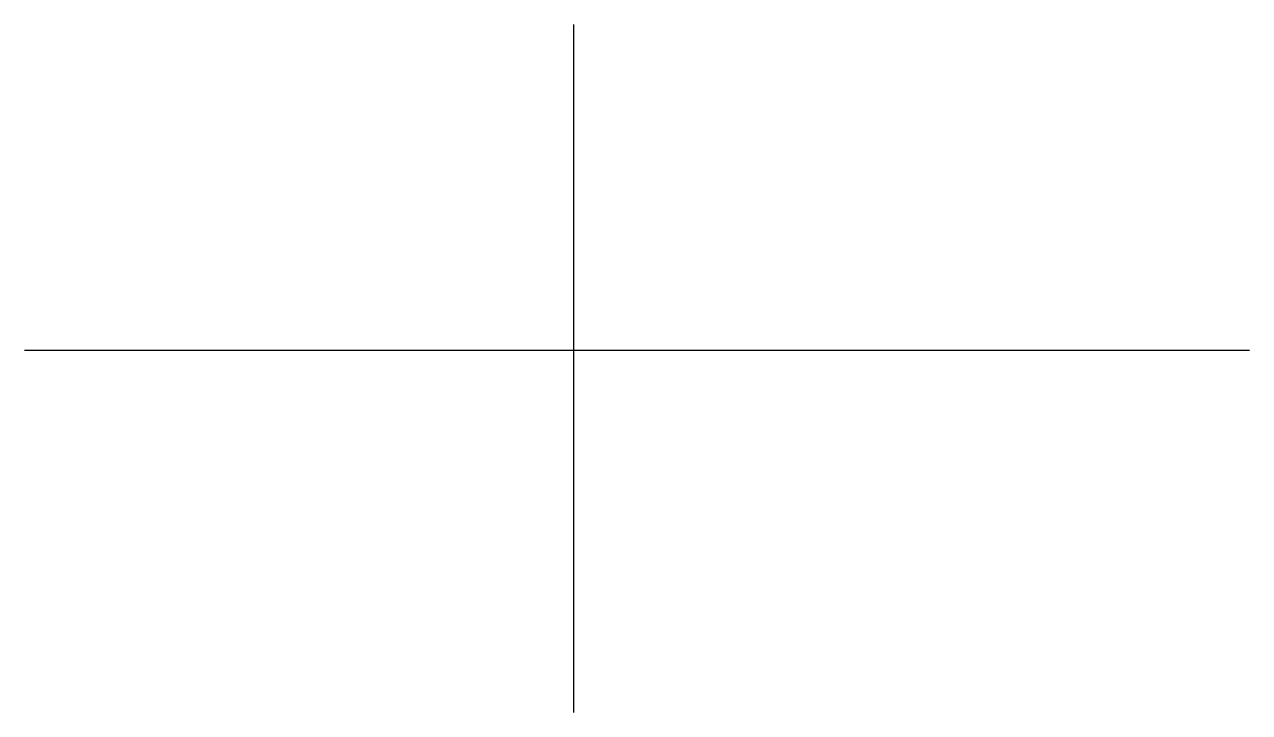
# Model space of a CAD drawing. Header units: millimetres. Extents: x 11.7 to 47, y 2.3 to 22.1.
import ezdxf

# ---------------------------------------------------------------- set-up
doc = ezdxf.new("R2010")
doc.units = ezdxf.units.MM
doc.header["$MEASUREMENT"] = 0

msp = doc.modelspace()

# ---------------------------------------------------------------- linework, layer by layer
for p, q in [((27.533, 22.056), (27.533, 2.279)), ((11.747, 12.698), (46.966, 12.698))]:
    msp.add_line(p, q)

doc.saveas('drawing.dxf')
